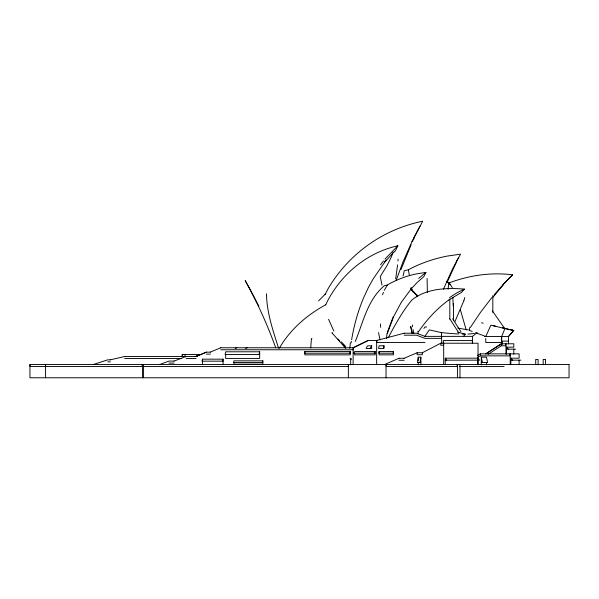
<?xml version="1.0" encoding="UTF-8"?>
<svg xmlns="http://www.w3.org/2000/svg" width="599" height="599" viewBox="0 0 599 599"><rect width="100%" height="100%" fill="white"/><g stroke="black" fill="none" stroke-linecap="round" stroke-linejoin="round"><path stroke-width="0.9" d="M427.357 292.492L427.109 278.408M386.542 338.517L386.961 333.456M310.716 347.907L311.435 338.637L312.019 338.772M448.119 289.265L448.696 283.057L446.667 281.171M397.938 260.977L398.103 259.15M349.779 348.311L350.378 342.823M397.586 264.81L395.684 278.872M453.158 305.932L452.874 297.366M351.141 342.86L351.358 341.408M420.88 364.881L420.88 357.176L418.282 357.176L417.443 362.492L420.88 362.492M420.034 362.492L420.88 357.176M351.62 339.783C354.024 325.407 357.932 311.263 363.6 297.823L368.422 287.445L373.184 278.872L384.648 262.25M223.068 364.484L223.068 359.168L202.44 359.168L202.013 361.16L223.068 361.16M222.641 361.16L223.068 359.168M259.112 354.451L259.681 351.793L225.658 351.793L225.089 354.451L259.681 354.451M262.489 362.5L262.841 360.838L233.962 360.838L233.61 362.5L262.841 362.5M304.861 351.531L304.861 354.855L350.25 354.855L350.25 351.531L304.861 351.531L304.509 353.193L350.25 353.193M349.898 353.193L350.25 351.531M379.13 351.531L379.13 354.855L393.438 354.855L393.438 351.531L379.13 351.531L378.778 353.193L393.438 353.193M383.435 348.468L383.996 345.81L379.13 345.81L378.568 348.468L383.996 348.468L383.996 345.81M393.086 353.193L393.438 351.531M403.067 275.952L404.318 270.666L408.398 269.805L411.064 268.322A140.847 140.832 90 0 1 447.475 256.043L460.549 254.171L452.462 269.123L443.447 289.242M463.926 300.511L464.764 297.516M387.358 333.418L393.76 316.332L401.457 302.053L411.423 288.576L417.481 282.174L423.74 276.745L425.911 272.41L416.238 273.93A113.967 104.263 90 0 0 389.275 283.866L387.306 285.064L384.288 285.76C367.554 299.755 363.181 322.299 355.289 341.497M393.101 252.142L391.364 256.919L386.924 265.799L380.245 276.536L381.997 285.072M396.216 280.242L402.895 262.16L412.711 240.042M393.086 317.066L388.676 328.716M463.888 300.646L454.903 321.708M382.551 294.648L383.427 292.297M401.008 269.498L411.101 244.774M513.38 330.431A203.383 0.584 13.4 0 1 504.95 328.552L501.677 336.473L501.677 343.916M350.048 358.719L350.7 358.232L351.343 358.719M447.116 282.324L456.64 261.583M387.283 332.205L388.249 329.922M412.007 241.614L422.684 221.233A142.727 142.719 -90 0 0 328.222 288.501L325.085 294.521M325.706 304.884L327.952 300.189A115.495 105.656 -90 0 1 397.878 245.762L395.43 250.764L393.184 252.875M413.258 240.042L414.343 237.788M384.311 290.298L387.306 285.064M413.849 237.788L419.951 226.182M388.249 337.739C395.175 324.695 402.363 311.51 411.805 300.092C425.986 288.441 446.794 287.61 464.412 289.115L461.529 292.372L448.748 300.002M456.326 261.583L458.302 258.094M370.062 348.468L371.642 345.81L367.636 345.81L366.056 348.468L371.642 348.468L371.642 345.81M374.188 353.193L375.176 351.531L354.615 351.531L353.627 353.193L375.176 353.193M470.305 327.518L480.585 312.259L491.809 297.636M279.366 348.214C290.028 329.6 306.98 314.894 325.759 304.779M423.935 328.439L424.916 327.002L426.675 327.009M418.476 331.756C426.743 319.701 436.798 308.792 448.591 300.106M380.552 264.81L383.457 260.977M463.544 336.368L465.318 334.175L457.561 332.146M492.633 297.636L499.723 289.062M384.446 262.145L386.228 259.988M494.04 294.97L503.879 283.701L512.557 274.814C491 272.103 468.92 275.345 448.696 283.057M499.866 288.898L503.085 285.199M513.657 330.498L508.499 336.473L508.499 343.916M384.955 259.15L397.878 245.762M384.828 262.025L392.24 253.841M502.426 327.788L513.77 330.498L508.476 336.473L484.591 336.473M502.808 284.982L512.557 274.814M416.597 296.73L417.593 295.711M318.578 300.908L325.264 294.169M418.694 278.408L425.911 272.41M458.699 333.972A164.575 15.447 12.3 0 1 441.381 332.602L429.296 329.884L424.901 336.368L472.506 336.368L477.186 332.602M449.617 297.516L457.486 292.492L464.412 289.115M485.737 353.859L501.311 343.781L513.807 343.781L513.807 347.158L506.567 347.158L506.567 354.174M485.804 353.859L501.385 343.781M488.073 354.338L501.311 345.773L505.683 345.773L505.683 343.781M477.336 355.536L480.488 353.859M478.054 357.109L480.413 355.851L509.959 355.851L509.959 353.859M417.069 352.751L422.332 352.751L440.722 343.227L440.722 345.219L443.56 345.219L443.56 343.227M220.679 347.764L353.343 347.764L368.303 340.464M384.723 364.484L398.964 358.284M404.085 358.284L417.136 352.751L417.136 354.743L422.332 354.743L422.332 352.751M196.015 356.51L206.4 352.137L210.369 352.137M196.083 356.51L206.468 352.137M210.294 352.137L220.754 347.764M235.175 348.438L236.845 347.764M195.132 356.51L200.395 354.518M159.836 364.484L168.881 361.085L174.069 361.085M174.002 361.085L186.162 356.51M245.515 348.401L247.26 347.764M93.422 364.484L107.768 359.834L110.366 359.834M376.719 340.464L404.205 333.209M110.298 359.834L124.644 356.51M474.475 333.448L467.901 334.115M404.13 333.209L416.537 333.209L424.976 336.368M404.205 335.2L416.537 335.2L424.976 338.36L441.665 338.36L441.665 336.368M508.499 341.123L502.299 341.123L502.299 344.305M424.976 342.456L376.793 342.456L376.793 340.464L368.108 340.464L353.125 347.764L353.125 364.604M440.654 343.227L478.024 343.227L478.024 364.619M506.567 349.15L515.574 349.15M220.754 349.756L353.193 349.756M353.32 349.756L353.343 347.764M206.468 354.129L210.369 354.129M201.534 354.518L182.118 354.518L182.118 356.51M124.577 356.51L196.891 356.51M481.296 364.881L481.296 357.176L486.493 357.176L487.616 362.492L481.296 362.492M445.229 364.671L445.229 358.172L477.852 358.172L479.559 360.164L445.229 360.164M510.842 364.671L510.842 358.172L519.123 358.172L519.123 353.859L480.413 353.859L480.413 355.851M398.889 358.284L404.153 358.284M124.644 358.502L181.37 358.502M186.162 358.502L196.083 358.502M350.378 359.467L351.014 359.467M350.378 359.61L351.014 359.61M510.842 360.164L520.89 360.164M398.964 360.276L404.153 360.276M107.768 361.826L110.366 361.826M168.881 363.084L174.069 363.084M143.311 366.476L348.513 366.476L348.513 364.484M459.695 366.476L504.103 366.476M462.218 334.115L465.228 334.175M457.868 328.155L468.493 329.884M513.261 330.431L513.77 330.498M332.497 332.902L331.868 332.767L345.833 348.401M504.95 328.552L490.843 325.197L485.811 336.473L475.539 332.7M481.469 322.779L483.213 323.198M492.827 325.497L495.44 326.118M511.928 329.974L512.969 330.251M469.653 330.498L472.207 331.442M410.757 288.875L417.743 295.973M410.337 288.875L417.136 295.786M345.728 346.529L341.378 341.857M337.963 339.019L339.783 341.063M342.823 344.462L344.642 346.499M506.567 347.158L508.274 349.15M510.842 358.172L512.542 360.164M492.348 310.859L504.672 328.462M452.634 318.803L460.931 331.756M449.609 318.518L458.886 332.999M445.229 358.172L446.502 360.164M333.83 331.007L328.574 319.312M249.319 287.969L245.186 280.587C257.128 302.121 267.416 324.583 275.705 347.779M249.738 288.718L258.88 306.194M452.275 287.625L449.31 282.968L449.931 284.854M411.064 287.423L413.19 292.162M278.565 348.154C272.972 330.483 266.772 312.506 266.48 293.787M466.194 329.892L460.421 309.915M412.441 333.418L410.667 326.388L412.134 333.224M481.296 357.176L482.427 362.492M413.834 333.636L413.033 329.457M378.546 332.602L380.006 339.88M409.274 274.889L408.398 269.805M412.367 324.972L412.576 326.725M441.381 332.602L441.777 343.452M380.477 323.977L380.657 327.353M545.562 364.716L545.562 359.445L543.188 359.445L543.188 364.716M538.082 364.716L538.082 359.445L535.708 359.445L535.708 364.716M519.123 360.164L519.123 364.671M513.807 349.15L513.807 354.174M510.221 353.859L510.221 364.671M505.953 343.781L505.953 353.994M501.415 336.473L501.415 342.456L485.744 342.456L485.744 338.465M501.311 343.781L501.311 345.773M492.827 295.636L492.827 312.431M486.493 362.492L486.493 364.881M477.852 358.172L477.852 364.671M472.506 336.368L472.506 343.452M472.334 342.898L472.334 340.569L443.327 340.569L443.327 342.898M469.429 327.683L469.429 330.453M459.972 364.484L459.972 377.767M457.434 364.484L457.434 377.767M457.179 364.484L457.179 366.476L386.175 366.476L386.175 364.484M453.45 303.7L453.45 320.532M449.812 298.819L449.812 319.072M443.679 343.227L443.679 364.619M418.282 357.176L418.282 360.718M418.282 362.492L418.282 364.881M417.945 331.15L417.945 333.868M386.033 364.484L386.033 377.767M376.651 340.464L376.651 364.619M375.176 351.531L375.176 354.855L354.615 354.855L354.615 353.193M350.7 359.557L350.7 364.761M348.371 364.484L348.371 377.767M262.841 360.838L262.841 364.155L233.962 364.155L233.962 362.5M259.681 351.793L259.681 358.434L225.658 358.434L225.658 354.451M202.44 359.168L202.44 364.484M185.009 354.518L185.009 356.51M182.44 354.518L182.44 356.51M143.565 364.484L143.565 377.767M142.435 364.484L142.435 377.767M142.158 364.484L142.158 366.476L30.04 366.476L30.04 364.484M45.569 364.484L45.569 377.767M45.464 364.484L45.464 366.476M569.05 364.484L29.95 364.484L29.95 377.767L569.05 377.767L569.043 364.484"/></g></svg>
